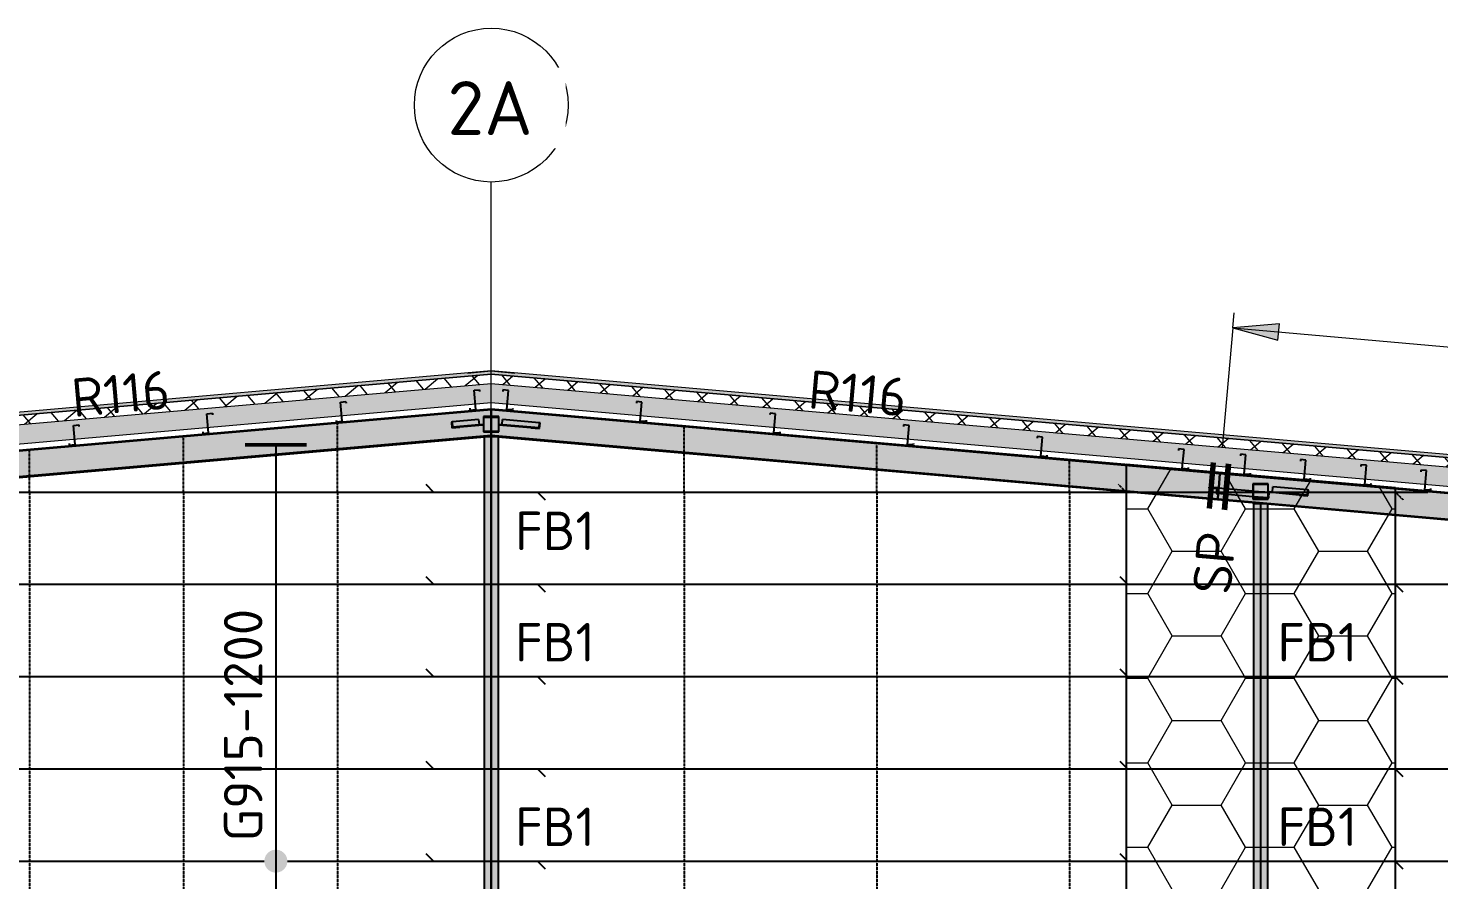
# Model space of a CAD drawing. Header units: millimetres. Extents: x 632 to 546626, y -3890 to 22200.
# Drawn here: x 35557 to 53891, y 11127 to 22200 of the extents above; entities that cross this region are included whole.
import ezdxf

# ---------------------------------------------------------------- set-up
doc = ezdxf.new("R2010")
doc.units = ezdxf.units.MM
for name, pattern in [('Dash', [7, 5, -2]), ('Hidden', [4, 3, -1]), ('Hidden Half', [3, 2, -1])]:
    doc.linetypes.add(name, pattern=pattern)
for name, color, linetype, lineweight in [('A-010-D_DIM', 211, 'Continuous', 13), ('A-010-D_DIM-200', 211, 'Continuous', 13), ('A-010-M_LINE', 90, 'Continuous', 13), ('A-270-M_ROOF', 132, 'Continuous', 13), ('S-280-A_STRUCT_FRAME', 2, 'Continuous', 18), ('S-280-M_COLUMN', 52, 'Continuous', 13), ('S-280-M_STRUCT_FRAME', 12, 'Continuous', 13), ('S-280-MH_COLUMN', 52, 'Hidden Half', 13), ('Z-000-T_TEXT', 131, 'Continuous', 25), ('Z-030-M_GRID', 191, 'Continuous', 13), ('Z-033_T_GRIDREF', 31, 'Continuous', 13), ('Z-060-M_DETAIL', 92, 'Continuous', 25)]:
    doc.layers.add(name, color=color, linetype=linetype, lineweight=lineweight)
doc.styles.add('ISOCPEUR_1', font='isocpeur.ttf', dxfattribs={"height": 700})
doc.styles.add('ISOCPEUR_2', font='isocpeur.ttf', dxfattribs={"height": 500})
doc.dimstyles.new('2_5___Arrow___Transparent', dxfattribs={"dimscale": 304.8, "dimtxt": 497.990588, "dimasz": 1.968504, "dimexe": 0.656168, "dimexo": 1.049869, "dimgap": 0.164042, "dimtad": 1, "dimdec": 0, "dimzin": 0, "dimdsep": 46, "dimtxsty": 'ISOCPEUR_2', "dimsah": 1, "dimcen": 0.09, "dimadec": 0, "dimazin": 0, "dimtfac": 1, "dimtdec": 4, "dimtix": 1, "dimtmove": 0, "dimatfit": 3, "dimfxl": 1, "dimtvp": 1, "dimtolj": 1, "dimtzin": 0, "dimlwd": 18, "dimlwe": 18, "dimarcsym": 2})

# ---------------------------------------------------------------- blocks, each defined once
blk = doc.blocks.new('Ridge Capping - Ridge Capping-1882401-S6_501-SECTION A1')
at = {"layer": 'A-270-M_ROOF', "lineweight": 5, "transparency": 33554432}
blk.add_hatch(color=253, dxfattribs=at).paths.add_polyline_path([(4557998, 17716), (4558305, 17743), (4558612, 17716), (4558604, 17720), (4558305, 17746), (4558005, 17720)])
at = {"layer": 'A-270-M_ROOF', "color": 53, "lineweight": 5}
for p, q in [((4557998, 17716), (4558305, 17743)), ((4558005, 17720), (4557998, 17716)), ((4558305, 17746), (4558005, 17720)), ((4558604, 17720), (4558305, 17746)), ((4558305, 17743), (4558612, 17716)), ((4558612, 17716), (4558604, 17720))]:
    blk.add_line(p, q, dxfattribs=at)
blk = doc.blocks.new('25021-APA-ZZ-ZZ-M3-AR-000001_V3_rvt-1-S6_501-SECTION A1')
at = {"layer": 'A-270-M_ROOF', "transparency": 33554432}
blk.add_hatch(color=9, dxfattribs=at).paths.add_polyline_path([(4578096, 15971), (4578096, 16011), (4558305, 17743), (4538514, 16011), (4538514, 15971), (4558305, 17703), (4577740, 16002)])
at = {"layer": 'A-270-M_ROOF', "lineweight": 5}
h = blk.add_hatch(dxfattribs=at)
h.set_pattern_fill('FP_5', angle=-135, style=0, pattern_type=2)
h.set_pattern_definition([(40, (4563344.53, 0.0007), (-192.8363, 229.8133), []), (130, (4563344.53, 0.0007), (-229.8133, -192.8363), [])])
h.paths.add_polyline_path([(4538514, 15851), (4558305, 17582), (4578096, 15851), (4578096, 15971), (4558305, 17703), (4538514, 15971)])
at = {"layer": 'A-270-M_ROOF', "lineweight": 5, "transparency": 33554432}
blk.add_hatch(color=254, dxfattribs=at).paths.add_polyline_path([(4538514, 15600), (4558305, 17331), (4578096, 15600), (4578096, 15851), (4558305, 17582), (4538514, 15851)])
at = {"layer": 'A-270-M_ROOF', "color": 53, "lineweight": 5}
for p, q in [((4558305, 17743), (4538514, 16011)), ((4558305, 17703), (4538514, 15971)), ((4538514, 15971), (4558305, 17703)), ((4578096, 16011), (4558305, 17743)), ((4578096, 15971), (4558305, 17703)), ((4558305, 17703), (4578096, 15971)), ((4538514, 15851), (4558305, 17582)), ((4558305, 17582), (4578096, 15851)), ((4538514, 15600), (4558305, 17331)), ((4558305, 17331), (4578096, 15600))]:
    blk.add_line(p, q, dxfattribs=at)
blk.add_blockref('Ridge Capping - Ridge Capping-1882401-S6_501-SECTION A1', (0, 0), dxfattribs=at)
blk = doc.blocks.new('NRP_Framing-Steel-EA - RB725 - 75x75x8EA-4110800-S6_501-SECTION A1')
at = {"layer": 'S-280-M_STRUCT_FRAME', "linetype": 'Dash', "lineweight": 25}
for points in [[(4557794, 17004), (4557898, 17013), (4557897, 17021), (4557805, 17013), (4557799, 17080), (4557788, 17079)], [(4557805, 17013), (4558146, 17043), (4558141, 17110), (4557799, 17080), (4557805, 17013)], [(4557898, 17013), (4558195, 17039), (4558195, 17047), (4557897, 17021)]]:
    blk.add_hatch(color=256, dxfattribs=at).paths.add_polyline_path(points)
at = {"layer": 'S-280-M_STRUCT_FRAME', "lineweight": 25}
for p, q in [((4557799, 17080), (4557788, 17079)), ((4557788, 17079), (4557794, 17004)), ((4558141, 17110), (4557799, 17080)), ((4557805, 17013), (4557799, 17080)), ((4558141, 17110), (4558146, 17043)), ((4557794, 17004), (4557898, 17013)), ((4557897, 17021), (4557805, 17013)), ((4558195, 17047), (4557897, 17021)), ((4557898, 17013), (4557897, 17021)), ((4558195, 17039), (4557898, 17013)), ((4558195, 17047), (4558195, 17039))]:
    blk.add_line(p, q, dxfattribs=at)
blk = doc.blocks.new('NRP_Framing-Steel-EA - RB725 - 75x75x8EA-3939827-S6_501-SECTION A1')
at = {"layer": 'S-280-M_STRUCT_FRAME', "linetype": 'Dash', "lineweight": 25}
for points in [[(4568804, 16130), (4568805, 16138), (4568415, 16172), (4568414, 16165)], [(4568907, 16129), (4568913, 16196), (4568465, 16235), (4568459, 16169), (4568896, 16130)], [(4568918, 16120), (4568925, 16195), (4568913, 16196), (4568907, 16129), (4568805, 16138), (4568804, 16130)]]:
    blk.add_hatch(color=256, dxfattribs=at).paths.add_polyline_path(points)
at = {"layer": 'S-280-M_STRUCT_FRAME', "lineweight": 25}
for p, q in [((4568414, 16165), (4568415, 16172)), ((4568804, 16130), (4568414, 16165)), ((4568805, 16138), (4568415, 16172)), ((4568459, 16169), (4568465, 16235)), ((4568913, 16196), (4568465, 16235)), ((4568805, 16138), (4568804, 16130)), ((4568907, 16129), (4568805, 16138)), ((4568913, 16196), (4568907, 16129)), ((4568925, 16195), (4568913, 16196)), ((4568918, 16120), (4568925, 16195)), ((4568804, 16130), (4568918, 16120))]:
    blk.add_line(p, q, dxfattribs=at)
blk = doc.blocks.new('NRP_Column-Steel-UB - SC119 - 410UB53_7-3917937-S6_501-SECTION A1')
at = {"layer": 'S-280-M_COLUMN', "linetype": 'Hidden Half', "lineweight": 25}
for p, q in [((4558301, 16889), (4558301, 5200)), ((4558308, 5200), (4558308, 16889)), ((4558301, 5050), (4558301, 4900)), ((4558308, 4900), (4558308, 5050))]:
    blk.add_line(p, q, dxfattribs=at)
at = {"layer": 'S-280-MH_COLUMN', "lineweight": 25}
for p, q in [((4558301, 5200), (4558301, 5050)), ((4558308, 5050), (4558308, 5200))]:
    blk.add_line(p, q, dxfattribs=at)
blk = doc.blocks.new('NRP_Column-Steel-UB - SC119 - 410UB53_7-3917927-S6_501-SECTION A1')
at = {"layer": 'S-280-M_COLUMN', "linetype": 'Hidden Half', "lineweight": 25}
for p, q in [((4568301, 16014), (4568301, 5200)), ((4568308, 5200), (4568308, 16014)), ((4568301, 5050), (4568301, 4900)), ((4568308, 4900), (4568308, 5050))]:
    blk.add_line(p, q, dxfattribs=at)
at = {"layer": 'S-280-MH_COLUMN', "lineweight": 25}
for p, q in [((4568301, 5200), (4568301, 5050)), ((4568308, 5050), (4568308, 5200))]:
    blk.add_line(p, q, dxfattribs=at)
blk = doc.blocks.new('NRP_Framing-Steel-EA - RB725 - 75x75x8EA-4110950-S6_501-SECTION A1')
at = {"layer": 'S-280-M_STRUCT_FRAME', "linetype": 'Dash', "lineweight": 25}
for points in [[(4558922, 17003), (4558927, 17070), (4558451, 17111), (4558445, 17045), (4558909, 17004)], [(4558933, 16994), (4558940, 17069), (4558927, 17070), (4558922, 17003), (4558818, 17012), (4558817, 17004)], [(4558817, 17004), (4558818, 17012), (4558404, 17048), (4558404, 17040)]]:
    blk.add_hatch(color=256, dxfattribs=at).paths.add_polyline_path(points)
at = {"layer": 'S-280-M_STRUCT_FRAME', "lineweight": 25}
for p, q in [((4558445, 17045), (4558451, 17111)), ((4558927, 17070), (4558451, 17111)), ((4558927, 17070), (4558922, 17003)), ((4558940, 17069), (4558927, 17070)), ((4558933, 16994), (4558940, 17069)), ((4558818, 17012), (4558404, 17048)), ((4558817, 17004), (4558404, 17040)), ((4558818, 17012), (4558817, 17004)), ((4558817, 17004), (4558933, 16994)), ((4558922, 17003), (4558818, 17012))]:
    blk.add_line(p, q, dxfattribs=at)
at = {"layer": 'S-280-M_STRUCT_FRAME', "linetype": 'Dash', "lineweight": 25}
for p, q in [((4558402, 17040), (4558403, 17048)), ((4558404, 17040), (4558402, 17040)), ((4558404, 17048), (4558403, 17048))]:
    blk.add_line(p, q, dxfattribs=at)
blk = doc.blocks.new('NRP_Framing-Steel-EA - RB725 - 75x75x8EA-3939876-S6_501-SECTION A1')
at = {"layer": 'S-280-M_STRUCT_FRAME', "linetype": 'Dash', "lineweight": 25}
blk.add_hatch(color=256, dxfattribs=at).paths.add_polyline_path([(4567741, 16148), (4567748, 16223), (4567631, 16233), (4567630, 16225), (4567735, 16216), (4567729, 16149)])
h = blk.add_hatch(color=256, dxfattribs=at)
h.paths.add_polyline_path([(4568335, 16096), (4568341, 16171), (4568211, 16182), (4568211, 16107), (4568237, 16105)])
h.paths.add_polyline_path([(4568205, 16108), (4568205, 16183), (4567748, 16223), (4567741, 16148)])
at = {"layer": 'S-280-M_STRUCT_FRAME', "lineweight": 25}
for p, q in [((4567631, 16233), (4567630, 16225)), ((4567630, 16225), (4567735, 16216)), ((4567748, 16223), (4567631, 16233)), ((4567735, 16216), (4567729, 16149)), ((4567729, 16149), (4567741, 16148)), ((4567741, 16148), (4567748, 16223)), ((4568205, 16108), (4567741, 16148)), ((4567748, 16223), (4568205, 16183)), ((4568211, 16182), (4568341, 16171)), ((4568335, 16096), (4568211, 16107))]:
    blk.add_line(p, q, dxfattribs=at)
at = {"layer": 'S-280-M_STRUCT_FRAME', "linetype": 'Dash', "lineweight": 25}
for p, q in [((4568205, 16183), (4568211, 16182)), ((4568341, 16171), (4568413, 16165)), ((4568413, 16165), (4568406, 16090)), ((4568211, 16107), (4568205, 16108)), ((4568406, 16090), (4568335, 16096))]:
    blk.add_line(p, q, dxfattribs=at)
blk = doc.blocks.new('NRP_Framing-Steel-Purlin Z - P916 - EZ250-24-V12-S6_501-SECTION A1')
at = {"layer": 'S-280-M_STRUCT_FRAME', "color": 1, "lineweight": 25}
for p, q in [((4567238, 16729), (4567236, 16707)), ((4567238, 16729), (4567236, 16707)), ((4567309, 16723), (4567238, 16729)), ((4567309, 16723), (4567238, 16729)), ((4567287, 16474), (4567309, 16723)), ((4567287, 16474), (4567309, 16723)), ((4567298, 16599), (4567298, 16599)), ((4567362, 16467), (4567287, 16474)), ((4567362, 16467), (4567287, 16474)), ((4567364, 16489), (4567362, 16467)), ((4567364, 16489), (4567362, 16467))]:
    blk.add_line(p, q, dxfattribs=at)
at = {"layer": 'S-280-M_STRUCT_FRAME', "color": 1, "linetype": 'Dash', "lineweight": 25}
blk.add_line((4567298, 16599), (4567298, 16599), dxfattribs=at)
blk = doc.blocks.new('NRP_Framing-Steel-Purlin Z - P916 - EZ250-24-V11-S6_501-SECTION A1')
at = {"layer": 'S-280-M_STRUCT_FRAME', "color": 1, "lineweight": 25}
for p, q in [((4549301, 16723), (4549371, 16729)), ((4549301, 16723), (4549371, 16729)), ((4549322, 16474), (4549301, 16723)), ((4549322, 16474), (4549301, 16723)), ((4549371, 16729), (4549373, 16707)), ((4549371, 16729), (4549373, 16707)), ((4549312, 16599), (4549312, 16599)), ((4549245, 16489), (4549247, 16467)), ((4549245, 16489), (4549247, 16467)), ((4549247, 16467), (4549322, 16474)), ((4549247, 16467), (4549322, 16474))]:
    blk.add_line(p, q, dxfattribs=at)
at = {"layer": 'S-280-M_STRUCT_FRAME', "color": 1, "linetype": 'Dash', "lineweight": 25}
blk.add_line((4549312, 16599), (4549312, 16599), dxfattribs=at)
blk = doc.blocks.new('NRP_Framing-Steel-Purlin Z - P916 - EZ250-24-V13-S6_501-SECTION A1')
at = {"layer": 'S-280-M_STRUCT_FRAME', "color": 1, "lineweight": 25}
for p, q in [((4558457, 17497), (4558455, 17475)), ((4558457, 17497), (4558455, 17475)), ((4558528, 17491), (4558457, 17497)), ((4558528, 17491), (4558457, 17497)), ((4558506, 17242), (4558528, 17491)), ((4558506, 17242), (4558528, 17491)), ((4558582, 17236), (4558506, 17242)), ((4558582, 17236), (4558506, 17242)), ((4558517, 17367), (4558517, 17367)), ((4558584, 17257), (4558582, 17236)), ((4558584, 17257), (4558582, 17236))]:
    blk.add_line(p, q, dxfattribs=at)
at = {"layer": 'S-280-M_STRUCT_FRAME', "color": 1, "linetype": 'Dash', "lineweight": 25}
blk.add_line((4558517, 17367), (4558517, 17367), dxfattribs=at)
blk = doc.blocks.new('NRP_Framing-Steel-Purlin Z - P914 - EZ250-15-V15-S6_501-SECTION A1')
at = {"layer": 'S-280-M_STRUCT_FRAME', "color": 150, "lineweight": 25}
for p, q in [((4568044, 16659), (4568042, 16639)), ((4568044, 16659), (4568042, 16639)), ((4568114, 16653), (4568044, 16659)), ((4568114, 16653), (4568044, 16659)), ((4568093, 16403), (4568114, 16653)), ((4568093, 16403), (4568114, 16653)), ((4568103, 16528), (4568103, 16528)), ((4568168, 16397), (4568093, 16403)), ((4568168, 16397), (4568093, 16403)), ((4568170, 16416), (4568168, 16397)), ((4568170, 16416), (4568168, 16397))]:
    blk.add_line(p, q, dxfattribs=at)
at = {"layer": 'S-280-M_STRUCT_FRAME', "color": 150, "linetype": 'Dash', "lineweight": 25}
blk.add_line((4568103, 16528), (4568103, 16528), dxfattribs=at)
blk = doc.blocks.new('NRP_Framing-Steel-Purlin Z - G915 - EZ250-19-V16-S6_501-SECTION A1')
at = {"layer": 'S-280-M_STRUCT_FRAME', "color": 92, "lineweight": 25}
for p, q in [((4557455, 7869), (4557555, 7769)), ((4557555, 7769), (4558216, 7769)), ((4558394, 7769), (4566576, 7769)), ((4568394, 7769), (4570055, 7769)), ((4570055, 7769), (4570155, 7669))]:
    blk.add_line(p, q, dxfattribs=at)
at = {"layer": 'S-280-M_STRUCT_FRAME', "color": 92, "linetype": 'Dash', "lineweight": 25}
blk.add_line((4558216, 7769), (4558394, 7769), dxfattribs=at)
blk = doc.blocks.new('NRP_Framing-Steel-Purlin Z - G915 - EZ250-19-V5-S6_501-SECTION A1')
at = {"layer": 'S-280-M_STRUCT_FRAME', "color": 92, "lineweight": 25}
for p, q in [((4549205, 11469), (4549305, 11369)), ((4549305, 11369), (4550216, 11369)), ((4550394, 11369), (4555355, 11369)), ((4555655, 11369), (4558216, 11369)), ((4558394, 11369), (4558904, 11369)), ((4558904, 11369), (4559004, 11269))]:
    blk.add_line(p, q, dxfattribs=at)
at = {"layer": 'S-280-M_STRUCT_FRAME', "color": 92, "linetype": 'Dash', "lineweight": 25}
for p, q in [((4550216, 11369), (4550394, 11369)), ((4558216, 11369), (4558394, 11369))]:
    blk.add_line(p, q, dxfattribs=at)
blk = doc.blocks.new('NRP_Framing-Steel-Purlin Z - G916 - EZ250-24-V6-S6_501-SECTION A1')
at = {"layer": 'S-280-M_STRUCT_FRAME', "color": 1, "lineweight": 25}
for p, q in [((4566476, 11469), (4566576, 11369)), ((4566576, 11369), (4568216, 11369)), ((4570055, 11369), (4571931, 11369)), ((4572231, 11369), (4575095, 11369))]:
    blk.add_line(p, q, dxfattribs=at)
at = {"layer": 'S-280-M_STRUCT_FRAME', "color": 1, "linetype": 'Dash', "lineweight": 25}
for p, q in [((4568216, 11369), (4568394, 11369)), ((4575095, 11369), (4575154, 11369))]:
    blk.add_line(p, q, dxfattribs=at)
blk = doc.blocks.new('NRP_Framing-Steel-Purlin Z - G915 - EZ250-19-V17-S6_501-SECTION A1')
at = {"layer": 'S-280-M_STRUCT_FRAME', "color": 92, "lineweight": 25}
for p, q in [((4549205, 7869), (4549305, 7769)), ((4549305, 7769), (4550216, 7769)), ((4550394, 7769), (4558216, 7769)), ((4558394, 7769), (4558904, 7769)), ((4558904, 7769), (4559004, 7669))]:
    blk.add_line(p, q, dxfattribs=at)
at = {"layer": 'S-280-M_STRUCT_FRAME', "color": 92, "linetype": 'Dash', "lineweight": 25}
for p, q in [((4550216, 7769), (4550394, 7769)), ((4558216, 7769), (4558394, 7769))]:
    blk.add_line(p, q, dxfattribs=at)
blk = doc.blocks.new('NRP_Framing-Steel-Purlin Z - G916 - EZ250-24-V18-S6_501-SECTION A1')
at = {"layer": 'S-280-M_STRUCT_FRAME', "color": 1, "lineweight": 25}
for p, q in [((4566476, 7869), (4566576, 7769)), ((4566576, 7769), (4568216, 7769)), ((4570055, 7769), (4575095, 7769))]:
    blk.add_line(p, q, dxfattribs=at)
at = {"layer": 'S-280-M_STRUCT_FRAME', "color": 1, "linetype": 'Dash', "lineweight": 25}
for p, q in [((4568216, 7769), (4568394, 7769)), ((4575095, 7769), (4575154, 7769))]:
    blk.add_line(p, q, dxfattribs=at)
blk = doc.blocks.new('NRP_Framing-Steel-Purlin Z - G915 - EZ250-19-V8-S6_501-SECTION A1')
at = {"layer": 'S-280-M_STRUCT_FRAME', "color": 92, "lineweight": 25}
for p, q in [((4557455, 16269), (4557555, 16169)), ((4557555, 16169), (4558216, 16169)), ((4558394, 16169), (4566622, 16169))]:
    blk.add_line(p, q, dxfattribs=at)
at = {"layer": 'S-280-M_STRUCT_FRAME', "color": 92, "linetype": 'Dash', "lineweight": 25}
for p, q in [((4558216, 16169), (4558394, 16169)), ((4566623, 16169), (4566733, 16169)), ((4566734, 16169), (4568366, 16169)), ((4568367, 16169), (4568458, 16169)), ((4568459, 16169), (4570055, 16169)), ((4570055, 16169), (4570155, 16069))]:
    blk.add_line(p, q, dxfattribs=at)
blk = doc.blocks.new('NRP_Framing-Steel-Purlin Z - G915 - EZ250-19-V9-S6_501-SECTION A1')
at = {"layer": 'S-280-M_STRUCT_FRAME', "color": 92, "linetype": 'Dash', "lineweight": 25}
for p, q in [((4549205, 16269), (4549305, 16169)), ((4549305, 16169), (4549875, 16169)), ((4549876, 16169), (4549986, 16169)), ((4550216, 16169), (4550394, 16169)), ((4558216, 16169), (4558394, 16169))]:
    blk.add_line(p, q, dxfattribs=at)
at = {"layer": 'S-280-M_STRUCT_FRAME', "color": 92, "lineweight": 25}
for p, q in [((4549987, 16169), (4550216, 16169)), ((4550394, 16169), (4558216, 16169)), ((4558394, 16169), (4558904, 16169)), ((4558904, 16169), (4559004, 16069))]:
    blk.add_line(p, q, dxfattribs=at)
blk = doc.blocks.new('NRP_Framing-Steel-Purlin Z - G916 - EZ250-24-4074226-S6_501-SECTION A1')
at = {"layer": 'S-280-M_STRUCT_FRAME', "color": 1, "linetype": 'Dash', "lineweight": 25}
for p, q in [((4566455, 16269), (4566549, 16175)), ((4566623, 16169), (4566733, 16169)), ((4566734, 16169), (4568366, 16169)), ((4568367, 16169), (4568458, 16169)), ((4568459, 16169), (4570478, 16169))]:
    blk.add_line(p, q, dxfattribs=at)
at = {"layer": 'S-280-M_STRUCT_FRAME', "color": 1, "lineweight": 25}
for p, q in [((4566549, 16175), (4566555, 16169)), ((4566555, 16169), (4566622, 16169))]:
    blk.add_line(p, q, dxfattribs=at)
blk = doc.blocks.new('NRP_Extent _v2_ - 1-200-4075972-S6_501-SECTION A1')
at = {"layer": 'Z-060-M_DETAIL'}
blk.add_hatch(color=256, dxfattribs=at).paths.add_polyline_path([(4555505, 11219), (4555543, 11224), (4555580, 11239), (4555611, 11263), (4555635, 11294), (4555650, 11330), (4555655, 11369), (4555650, 11408), (4555635, 11444), (4555611, 11475), (4555580, 11499), (4555543, 11514), (4555505, 11519), (4555466, 11514), (4555430, 11499), (4555399, 11475), (4555375, 11444), (4555360, 11408), (4555355, 11369), (4555360, 11330), (4555375, 11294), (4555399, 11263), (4555430, 11239), (4555466, 11224)])
at = {"layer": 'Z-060-M_DETAIL', "lineweight": 50}
for p, q in [((4555105, 16784), (4555905, 16784)), ((4555105, 7768), (4555905, 7768))]:
    blk.add_line(p, q, dxfattribs=at)
at = {"layer": 'Z-060-M_DETAIL'}
blk.add_line((4555505, 16784), (4555505, 7768), dxfattribs=at)
blk = doc.blocks.new('NRP_Bridging Plan _v2_ - 3 Rows-4075874-S6_501-SECTION A1')
at = {"layer": 'Z-060-M_DETAIL', "linetype": 'Hidden'}
for p, q in [((4552305, 16169), (4552305, 7769)), ((4554305, 16169), (4554305, 7769)), ((4556305, 16169), (4556305, 7769))]:
    blk.add_line(p, q, dxfattribs=at)
blk = doc.blocks.new('NRP_Bridging Plan _v2_ - 3 Rows-4154871-S6_501-SECTION A1')
at = {"layer": 'Z-060-M_DETAIL', "linetype": 'Hidden'}
for p, q in [((4560810, 16169), (4560810, 6609)), ((4563316, 16169), (4563316, 6609)), ((4565821, 16169), (4565821, 6609))]:
    blk.add_line(p, q, dxfattribs=at)
blk = doc.blocks.new('Grid - NRP_Grid-Head-320187-S6_501-SECTION A1')
at = {"layer": 'Z-033_T_GRIDREF'}
blk.add_circle((4578305, 21200), 1000, dxfattribs=at)
blk = doc.blocks.new('DIMBLOCK2-S6_501-SECTION A1')
at = {"layer": 'A-010-D_DIM-200', "lineweight": 18}
for points in [[(51213, 18302), (51801, 18145), (51820, 18355)], [(61175, 17431), (60586, 17588), (60568, 17378)]]:
    blk.add_hatch(color=256, dxfattribs=at).paths.add_polyline_path(points)
for p, q in [((51213, 18302), (51230, 18501)), ((51820, 18355), (51213, 18302)), ((51801, 18145), (51820, 18355)), ((51213, 18302), (51077, 16747)), ((51213, 18302), (61175, 17431)), ((51213, 18302), (51801, 18145)), ((61175, 17431), (61192, 17630)), ((60586, 17588), (60568, 17378)), ((60568, 17378), (61175, 17431)), ((61175, 17431), (60586, 17588)), ((61175, 17431), (61039, 15875))]:
    blk.add_line(p, q, dxfattribs=at)
at = {"layer": 'A-010-D_DIM-200', "color": 0, "lineweight": 18, "insert": (55425, 18640), "char_height": 500, "width": 1999.62, "attachment_point": 1, "rotation": 355, "line_spacing_factor": 1.149209, "style": 'ISOCPEUR_2'}
blk.add_mtext('10000', dxfattribs=at)
blk = doc.blocks.new('NRP_Splice _v3_ - NRP_Splice-3927024-S6_501-SECTION A1')
at = {"layer": 'Z-000-T_TEXT', "lineweight": 70}
for p, q in [((4567688, 16553), (4567636, 15956)), ((4567688, 16553), (4567636, 15956)), ((4567888, 16536), (4567835, 15938)), ((4567835, 15938), (4567888, 16536))]:
    blk.add_line(p, q, dxfattribs=at)
blk = doc.blocks.new('NRP_Fly Brace BN - FB1-4028766-S6_501-SECTION A1')
at = {"layer": 'Z-000-T_TEXT'}
blk.add_line((4538847, 8969), (4539847, 8969), dxfattribs=at)
at = {"layer": 'Z-000-T_TEXT', "lineweight": 13, "insert": (4539068, 9666), "char_height": 500, "width": 1218.57, "attachment_point": 1, "style": 'ISOCPEUR_2'}
blk.add_mtext('FB1', dxfattribs=at)
blk = doc.blocks.new('NRP_Fly Brace BN - FB1-4067984-S6_501-SECTION A1')
at = {"layer": 'Z-000-T_TEXT'}
blk.add_line((4558394, 16169), (4559394, 16169), dxfattribs=at)
at = {"layer": 'Z-000-T_TEXT', "lineweight": 13, "insert": (4558615, 15914), "char_height": 500, "width": 1218.57, "attachment_point": 1, "style": 'ISOCPEUR_2'}
blk.add_mtext('FB1', dxfattribs=at)

msp = doc.modelspace()

# ---------------------------------------------------------------- hatches: boundary and pattern name
at = {"layer": 'S-280-M_COLUMN', "lineweight": 5}
h = msp.add_hatch(color=256, dxfattribs=at)
h.paths.add_polyline_path([(41664.4, 4900), (41664.4, 5050), (41486.4, 5050), (41486.4, 4900), (41575.3, 4900)])
h.paths.add_polyline_path([(41575.3, 5200), (41664.4, 5200), (41664.4, 16888.6), (41486.4, 16888.6), (41486.4, 5200)])
h = msp.add_hatch(color=256, dxfattribs=at)
h.paths.add_polyline_path([(51664.4, 4900), (51664.4, 5050), (51486.4, 5050), (51486.4, 4900)])
h.paths.add_polyline_path([(51486.4, 5200), (51664.4, 5200), (51664.4, 16013.8), (51486.4, 16013.8), (51486.4, 10600)])
at = {"layer": 'S-280-M_STRUCT_FRAME', "lineweight": 5}
for points in [[(32103.7, 16411.4), (41575.4, 17240), (41575.3, 17249.8), (32102.9, 16421)], [(51047, 16411.4), (51047.8, 16421), (41575.4, 17249.8), (41575.4, 17240), (46950.4, 16769.8)], [(32133.6, 16070.4), (41575.4, 16896.4), (41575.3, 16906.2), (32132.7, 16080)], [(51017.2, 16070.4), (51018, 16080), (41575.4, 16906.2), (41575.4, 16896.4), (51012.1, 16070.8)], [(61010.3, 15539.7), (61011.1, 15549.4), (51048.2, 16421), (51047.3, 16411.3), (60388.1, 15594.1)], [(60980.4, 15198.7), (60981.3, 15208.4), (51018.3, 16080), (51017.5, 16070.3), (60676.6, 15225.3)]]:
    msp.add_hatch(color=256, dxfattribs=at).paths.add_polyline_path(points)
h = msp.add_hatch(color=256, dxfattribs=at)
h.paths.add_polyline_path([(32132.7, 16080), (41575.4, 16906.2), (41575.3, 16949.8), (41475.1, 16949.8), (41475.1, 17149.8), (41575.4, 17149.8), (41575.3, 17240), (32103.7, 16411.4)])
h.paths.add_polyline_path([(33481.4, 16249.9), (33475.4, 16249.9), (33475.4, 16340.4), (32835.7, 16284.4), (32829.1, 16359.1), (33475.4, 16415.6), (33475.4, 16449.9), (33675.4, 16449.9), (33675.4, 16249.9), (33486.4, 16249.9)])
h.paths.add_polyline_path([(33486.4, 16255.9), (33669.4, 16255.9), (33669.4, 16443.9), (33481.4, 16443.9), (33481.4, 16416.2), (33531.1, 16420.5), (33537, 16353.8), (33651.3, 16363.8), (33652, 16355.8), (33481.4, 16340.9), (33481.4, 16255.9)])
h.paths.add_polyline_path([(33691, 16283.9), (33684.4, 16358.6), (34120.7, 16396.8), (34120.7, 16388.8), (34029, 16380.8), (34034.9, 16314), (34017.3, 16312.5)])
h.paths.add_polyline_path([(41575.4, 16955.8), (41575.3, 17143.8), (41481.1, 17143.8), (41481.1, 16955.8), (41575.3, 16955.8)])
h.paths.add_polyline_path([(41065, 17004.4), (41058.4, 17079.1), (41411.3, 17109.9), (41417.2, 17043.2), (41465.4, 17047.4), (41466.1, 17039.5), (41069.4, 17004.7)])
h = msp.add_hatch(color=256, dxfattribs=at)
h.paths.add_polyline_path([(51018, 16080), (51023.9, 16147.1), (50999.6, 16149.2), (51005.5, 16216), (50901.2, 16225.1), (50901.9, 16233), (51030.5, 16222.8), (51047, 16411.4), (41575.4, 17240), (41575.4, 17149.8), (41675.1, 17149.8), (41675.1, 17048.3), (41716.2, 17044.7), (41722, 17111.5), (42210.6, 17068.7), (42204.1, 16994), (41675.1, 17040.3), (41675.1, 16949.8), (41575.4, 16949.8), (41575.4, 16906.2), (51017.5, 16080.1)])
h.paths.add_polyline_path([(41669.1, 16955.8), (41669.1, 17143.8), (41575.4, 17143.8), (41575.4, 16955.8)])
h = msp.add_hatch(color=256, dxfattribs=at)
h.paths.add_polyline_path([(41575.3, 16949.8), (41675.1, 16949.8), (41675.1, 17149.8), (41475.1, 17149.8), (41475.1, 16949.8)])
h.paths.add_polyline_path([(41669.1, 16955.8), (41481.1, 16955.8), (41481.1, 17143.8), (41669.1, 17143.8)])
h = msp.add_hatch(color=256, dxfattribs=at)
h.paths.add_polyline_path([(60981.3, 15208.4), (60987.2, 15275.4), (60672.1, 15303), (60678, 15369.7), (60576.1, 15378.6), (60576.8, 15386.6), (60993.7, 15350.1), (61010.3, 15539.7), (51047.3, 16411.3), (51030.8, 16221.8), (51475.4, 16182.9), (51475.4, 16274.9), (51675.4, 16274.9), (51675.4, 16074.9), (51475.4, 16074.9), (51475.4, 16107.6), (51024.2, 16147.1), (51018.3, 16080), (60787.9, 15225.3)])
h.paths.add_polyline_path([(51604.3, 16080.9), (51669.4, 16080.9), (51669.4, 16268.9), (51481.4, 16268.9), (51481.4, 16182.3), (51612.2, 16170.9), (51605.6, 16096.2), (51481.4, 16107.1), (51481.4, 16080.9)])
h.paths.add_polyline_path([(52189.1, 16120.4), (51685.2, 16164.5), (51685.9, 16172.5), (51729.7, 16168.7), (51735.5, 16235.4), (52195.6, 16195.1), (52189.9, 16129.5)])
h = msp.add_hatch(color=256, dxfattribs=at)
h.paths.add_polyline_path([(51675.4, 16074.9), (51675.4, 16274.9), (51475.4, 16274.9), (51475.4, 16074.9)])
h.paths.add_polyline_path([(51481.4, 16080.9), (51481.4, 16268.9), (51669.4, 16268.9), (51669.4, 16080.9)])
at = {"layer": 'Z-060-M_DETAIL', "lineweight": 18}
h = msp.add_hatch(dxfattribs=at)
h.set_pattern_fill('FP_10', color=8, style=0, pattern_type=2)
h.set_pattern_definition([(0, (46615.3, 0), (952.5, 549.926), [635, -1270]), (120, (46615.3, 0), (-952.5, 549.926), [635, -1270]), (60, (46615.3, 0), (0.0001, 1099.852), [0, -1270, 635, 0])])
h.paths.add_polyline_path([(53328.1, 6608.7), (53328.1, 16221.5), (49828.1, 16527.8), (49828.1, 6608.7), (52325.5, 6608.7)])

# ---------------------------------------------------------------- linework, layer by layer
at = {"layer": 'A-010-M_LINE', "linetype": 'Hidden', "lineweight": 25}
for p, q in [((39575.4, 16168.7), (39575.4, 17058.8)), ((37575.4, 16168.7), (37575.4, 16874.1)), ((44081, 16168.7), (44081, 17014.6)), ((35575.4, 16168.7), (35575.4, 16724.8)), ((46586.6, 16168.7), (46586.6, 16785.6)), ((49092.2, 16168.7), (49092.2, 16576.1))]:
    msp.add_line(p, q, dxfattribs=at)
at = {"layer": 'A-010-M_LINE', "lineweight": 25}
for p, q in [((53328.1, 16221.5), (49828.1, 16527.8)), ((49828.1, 16527.8), (49828.1, 6608.7)), ((51048.1, 16421), (51048.7, 16427.9)), ((53328.1, 6608.7), (53328.1, 16221.5))]:
    msp.add_line(p, q, dxfattribs=at)
at = {"layer": 'S-280-M_COLUMN', "lineweight": 25}
for p, q in [((41486.4, 5200), (41486.4, 16888.6)), ((41664.4, 16888.6), (41486.4, 16888.6)), ((41664.4, 16888.6), (41664.4, 5200)), ((51486.4, 5200), (51486.4, 16013.8)), ((51664.4, 16013.8), (51486.4, 16013.8)), ((51664.4, 16013.8), (51664.4, 5200))]:
    msp.add_line(p, q, dxfattribs=at)
at = {"layer": 'S-280-M_STRUCT_FRAME', "lineweight": 25}
for p, q in [((32102.9, 16421), (41575.4, 17249.8)), ((32103.7, 16411.4), (41575.4, 17240)), ((41575.4, 17249.8), (51047.8, 16421)), ((41575.4, 17249.8), (41575.4, 17240)), ((41575.4, 17240), (41575.4, 17249.8)), ((41575.4, 17240), (51047, 16411.4)), ((41575.4, 17240), (41575.4, 17149.8)), ((41575.4, 17149.8), (41575.4, 17240)), ((41675.1, 17149.8), (41475.1, 17149.8)), ((41475.1, 17149.8), (41475.1, 16949.8)), ((41481.1, 17143.8), (41669.1, 17143.8)), ((41481.1, 16955.8), (41481.1, 17143.8)), ((41575.4, 17143.8), (41575.4, 16955.8)), ((41575.4, 16955.8), (41575.4, 17143.8)), ((41669.1, 17143.8), (41669.1, 16955.8)), ((41675.1, 16949.8), (41675.1, 17149.8)), ((32132.7, 16080), (41575.4, 16906.2)), ((33486.9, 16188.8), (41486.3, 16888.6)), ((41475.1, 16949.8), (41675.1, 16949.8)), ((41669.1, 16955.8), (41481.1, 16955.8)), ((41486.9, 16888.7), (41575.4, 16896.4)), ((41575.4, 16949.8), (41575.4, 16906.2)), ((41575.4, 16906.2), (41575.4, 16949.8)), ((41575.4, 16906.2), (51018, 16080)), ((41575.4, 16906.2), (41575.4, 16896.4)), ((41575.4, 16896.4), (41575.4, 16906.2)), ((41575.4, 16896.4), (41663.8, 16888.7)), ((41664.4, 16888.6), (51017.2, 16070.4)), ((51047, 16411.4), (51030.4, 16221.8)), ((51030.8, 16221.8), (51047.3, 16411.3)), ((51047.8, 16421), (51047, 16411.4)), ((51047.3, 16411.3), (51048.2, 16421)), ((51047.3, 16411.3), (61010.3, 15539.7)), ((51048.2, 16421), (61011.1, 15549.4)), ((51023.9, 16147.1), (51018, 16080)), ((51018.3, 16080), (51024.2, 16147.1)), ((51675.4, 16274.9), (51475.4, 16274.9)), ((51475.4, 16274.9), (51475.4, 16074.9)), ((51481.4, 16268.9), (51669.4, 16268.9)), ((51481.4, 16080.9), (51481.4, 16268.9)), ((51669.4, 16268.9), (51669.4, 16080.9)), ((51675.4, 16074.9), (51675.4, 16274.9)), ((51018, 16080), (51017.2, 16070.4)), ((51017.5, 16070.3), (51018.3, 16080)), ((51017.5, 16070.3), (51663.8, 16013.8)), ((51018.3, 16080), (60981.3, 15208.4)), ((51475.4, 16074.9), (51675.4, 16074.9)), ((51669.4, 16080.9), (51481.4, 16080.9)), ((51664.4, 16013.8), (60980.4, 15198.7))]:
    msp.add_line(p, q, dxfattribs=at)
at = {"layer": 'S-280-M_STRUCT_FRAME', "linetype": 'Dash', "lineweight": 25}
for p, q in [((41575.4, 17149.7), (41575.4, 17143.8)), ((41575.4, 17143.8), (41575.4, 17149.7)), ((41575.4, 16955.7), (41575.4, 16949.8)), ((41575.4, 16949.8), (41575.4, 16955.7)), ((51030.4, 16221.8), (51023.9, 16147.1)), ((51024.2, 16147.1), (51030.7, 16221.7))]:
    msp.add_line(p, q, dxfattribs=at)
at = {"layer": 'Z-030-M_GRID'}
msp.add_line((41575.4, 3286.9), (41575.4, 20200), dxfattribs=at)

# ---------------------------------------------------------------- block references
at = {"lineweight": 5}
msp.add_blockref('25021-APA-ZZ-ZZ-M3-AR-000001_V3_rvt-1-S6_501-SECTION A1', (-4516729.2, 0), dxfattribs=at)
at = {"layer": 'S-280-M_STRUCT_FRAME', "color": 1, "linetype": 'Dash', "lineweight": 25}
for name, p in [('NRP_Framing-Steel-Purlin Z - P916 - EZ250-24-V11-S6_501-SECTION A1', (-4507948.7, 768.2)), ('NRP_Framing-Steel-Purlin Z - P916 - EZ250-24-V13-S6_501-SECTION A1', (-4516729.2, 0)), ('NRP_Framing-Steel-Purlin Z - P916 - EZ250-24-V11-S6_501-SECTION A1', (-4509684.5, 616.3)), ('NRP_Framing-Steel-Purlin Z - P916 - EZ250-24-V13-S6_501-SECTION A1', (-4514993.5, -151.9)), ('NRP_Framing-Steel-Purlin Z - P916 - EZ250-24-V11-S6_501-SECTION A1', (-4511420.3, 464.5)), ('NRP_Framing-Steel-Purlin Z - P916 - EZ250-24-V13-S6_501-SECTION A1', (-4513257.7, -303.7)), ('NRP_Framing-Steel-Purlin Z - P916 - EZ250-24-V11-S6_501-SECTION A1', (-4513156.1, 312.6)), ('NRP_Framing-Steel-Purlin Z - P916 - EZ250-24-V13-S6_501-SECTION A1', (-4511521.9, -455.6)), ('NRP_Framing-Steel-Purlin Z - P916 - EZ250-24-V12-S6_501-SECTION A1', (-4518566.7, 160.8)), ('NRP_Framing-Steel-Purlin Z - P916 - EZ250-24-V12-S6_501-SECTION A1', (-4516729.2, 0)), ('NRP_Framing-Steel-Purlin Z - P916 - EZ250-24-V12-S6_501-SECTION A1', (-4515143.9, -138.7)), ('NRP_Framing-Steel-Purlin Z - P916 - EZ250-24-V12-S6_501-SECTION A1', (-4513578.5, -275.7))]:
    msp.add_blockref(name, p, dxfattribs=at)
at = {"layer": 'S-280-M_STRUCT_FRAME', "lineweight": 25}
for name in ['NRP_Framing-Steel-EA - RB725 - 75x75x8EA-4110800-S6_501-SECTION A1', 'NRP_Framing-Steel-EA - RB725 - 75x75x8EA-3939827-S6_501-SECTION A1']:
    msp.add_blockref(name, (-4516729.2, 0), dxfattribs=at)
at = {"layer": 'S-280-M_STRUCT_FRAME', "linetype": 'Dash', "lineweight": 25}
for name in ['NRP_Framing-Steel-EA - RB725 - 75x75x8EA-4110950-S6_501-SECTION A1', 'NRP_Framing-Steel-EA - RB725 - 75x75x8EA-3939876-S6_501-SECTION A1']:
    msp.add_blockref(name, (-4516729.2, 0), dxfattribs=at)
at = {"layer": 'S-280-M_STRUCT_FRAME', "color": 150, "linetype": 'Dash', "lineweight": 25}
for p in [(-4516729.2, 0), (-4515163.8, -137)]:
    msp.add_blockref('NRP_Framing-Steel-Purlin Z - P914 - EZ250-15-V15-S6_501-SECTION A1', p, dxfattribs=at)
at = {"layer": 'S-280-M_STRUCT_FRAME', "color": 92, "lineweight": 25}
for name, p in [('NRP_Framing-Steel-Purlin Z - G915 - EZ250-19-V9-S6_501-SECTION A1', (-4516729.2, 0)), ('NRP_Framing-Steel-Purlin Z - G915 - EZ250-19-V8-S6_501-SECTION A1', (-4516729.2, 0)), ('NRP_Framing-Steel-Purlin Z - G915 - EZ250-19-V17-S6_501-SECTION A1', (-4516729.2, 7200)), ('NRP_Framing-Steel-Purlin Z - G915 - EZ250-19-V16-S6_501-SECTION A1', (-4516729.2, 7200)), ('NRP_Framing-Steel-Purlin Z - G915 - EZ250-19-V17-S6_501-SECTION A1', (-4516729.2, 6000)), ('NRP_Framing-Steel-Purlin Z - G915 - EZ250-19-V16-S6_501-SECTION A1', (-4516729.2, 6000)), ('NRP_Framing-Steel-Purlin Z - G915 - EZ250-19-V17-S6_501-SECTION A1', (-4516729.2, 4800)), ('NRP_Framing-Steel-Purlin Z - G915 - EZ250-19-V16-S6_501-SECTION A1', (-4516729.2, 4800)), ('NRP_Framing-Steel-Purlin Z - G915 - EZ250-19-V5-S6_501-SECTION A1', (-4516729.2, 0)), ('NRP_Framing-Steel-Purlin Z - G915 - EZ250-19-V16-S6_501-SECTION A1', (-4516729.2, 3600))]:
    msp.add_blockref(name, p, dxfattribs=at)
at = {"layer": 'S-280-M_STRUCT_FRAME', "color": 1, "lineweight": 25}
for name, p in [('NRP_Framing-Steel-Purlin Z - G916 - EZ250-24-4074226-S6_501-SECTION A1', (-4516729.2, 0)), ('NRP_Framing-Steel-Purlin Z - G916 - EZ250-24-V18-S6_501-SECTION A1', (-4516729.2, 7200)), ('NRP_Framing-Steel-Purlin Z - G916 - EZ250-24-V18-S6_501-SECTION A1', (-4516729.2, 6000)), ('NRP_Framing-Steel-Purlin Z - G916 - EZ250-24-V18-S6_501-SECTION A1', (-4516729.2, 4800)), ('NRP_Framing-Steel-Purlin Z - G916 - EZ250-24-V6-S6_501-SECTION A1', (-4516729.2, 0))]:
    msp.add_blockref(name, p, dxfattribs=at)
at = {"layer": 'S-280-MH_COLUMN', "lineweight": 25}
for name in ['NRP_Column-Steel-UB - SC119 - 410UB53_7-3917937-S6_501-SECTION A1', 'NRP_Column-Steel-UB - SC119 - 410UB53_7-3917927-S6_501-SECTION A1']:
    msp.add_blockref(name, (-4516729.2, 0), dxfattribs=at)
at = {"layer": 'Z-000-T_TEXT', "lineweight": 70}
msp.add_blockref('NRP_Splice _v3_ - NRP_Splice-3927024-S6_501-SECTION A1', (-4516729.2, 0), dxfattribs=at)
at = {"layer": 'Z-000-T_TEXT', "lineweight": 13}
for name, p in [('NRP_Fly Brace BN - FB1-4067984-S6_501-SECTION A1', (-4516729.2, 0)), ('NRP_Fly Brace BN - FB1-4028766-S6_501-SECTION A1', (-4497182.3, 4800)), ('NRP_Fly Brace BN - FB1-4028766-S6_501-SECTION A1', (-4487271.3, 4800)), ('NRP_Fly Brace BN - FB1-4028766-S6_501-SECTION A1', (-4497182.3, 2400)), ('NRP_Fly Brace BN - FB1-4028766-S6_501-SECTION A1', (-4487271.3, 2400))]:
    msp.add_blockref(name, p, dxfattribs=at)
at = {"layer": 'Z-033_T_GRIDREF'}
msp.add_blockref('Grid - NRP_Grid-Head-320187-S6_501-SECTION A1', (-4536729.2, 0), dxfattribs=at)
at = {"layer": 'Z-060-M_DETAIL'}
msp.add_blockref('NRP_Extent _v2_ - 1-200-4075972-S6_501-SECTION A1', (-4516729.2, 0), dxfattribs=at)
at = {"layer": 'Z-060-M_DETAIL', "linetype": 'Hidden'}
for name in ['NRP_Bridging Plan _v2_ - 3 Rows-4075874-S6_501-SECTION A1', 'NRP_Bridging Plan _v2_ - 3 Rows-4154871-S6_501-SECTION A1']:
    msp.add_blockref(name, (-4516729.2, 0), dxfattribs=at)

# ---------------------------------------------------------------- texts
at = {"layer": 'S-280-A_STRUCT_FRAME', "lineweight": 13, "char_height": 500, "attachment_point": 1, "style": 'ISOCPEUR_2'}
for s, insert, width, rotation in [('R116', (36101.6, 17641.5), 1523.206, 5), ('R116', (45725.3, 17757.3), 1523.206, 355), ('G915-1200', (38100.8, 11625.3), 3687.762, 90)]:
    msp.add_mtext(s, dxfattribs=dict(at, insert=insert, width=width, rotation=rotation))
at = {"layer": 'Z-000-T_TEXT', "insert": (50689.5, 14869.3), "char_height": 500, "width": 962.025, "attachment_point": 1, "rotation": 85, "style": 'ISOCPEUR_2'}
msp.add_mtext('SP', dxfattribs=at)

# ---------------------------------------------------------------- dimensions: what is measured, and where the dimension line sits
at = {"layer": 'A-010-D_DIM', "lineweight": 18}
dim = msp.add_linear_dim(base=(61174.6, 17430.7), p1=(51048.7, 16427.9), p2=(61010.6, 15556.3), angle=355, dimstyle='2_5___Arrow___Transparent', override={"dimpost": '<>', "dimfxl": 10000}, dxfattribs=at)
dim.commit()
dim.dimension.update_dxf_attribs({"geometry": 'DIMBLOCK2-S6_501-SECTION A1', "text_midpoint": (56219.8, 18165.3)})

# ---------------------------------------------------------------- next in the draw order: texts
at = {"layer": 'Z-033_T_GRIDREF', "insert": (41006.1, 21512.1), "char_height": 700, "width": 1362.869, "attachment_point": 1, "style": 'ISOCPEUR_1', "bg_fill": 3, "box_fill_scale": 1.25, "bg_fill_color": 256, "bg_fill_true_color": 13158600, "bg_fill_transparency": 0}
msp.add_mtext('2A', dxfattribs=at)

doc.saveas('drawing.dxf')
